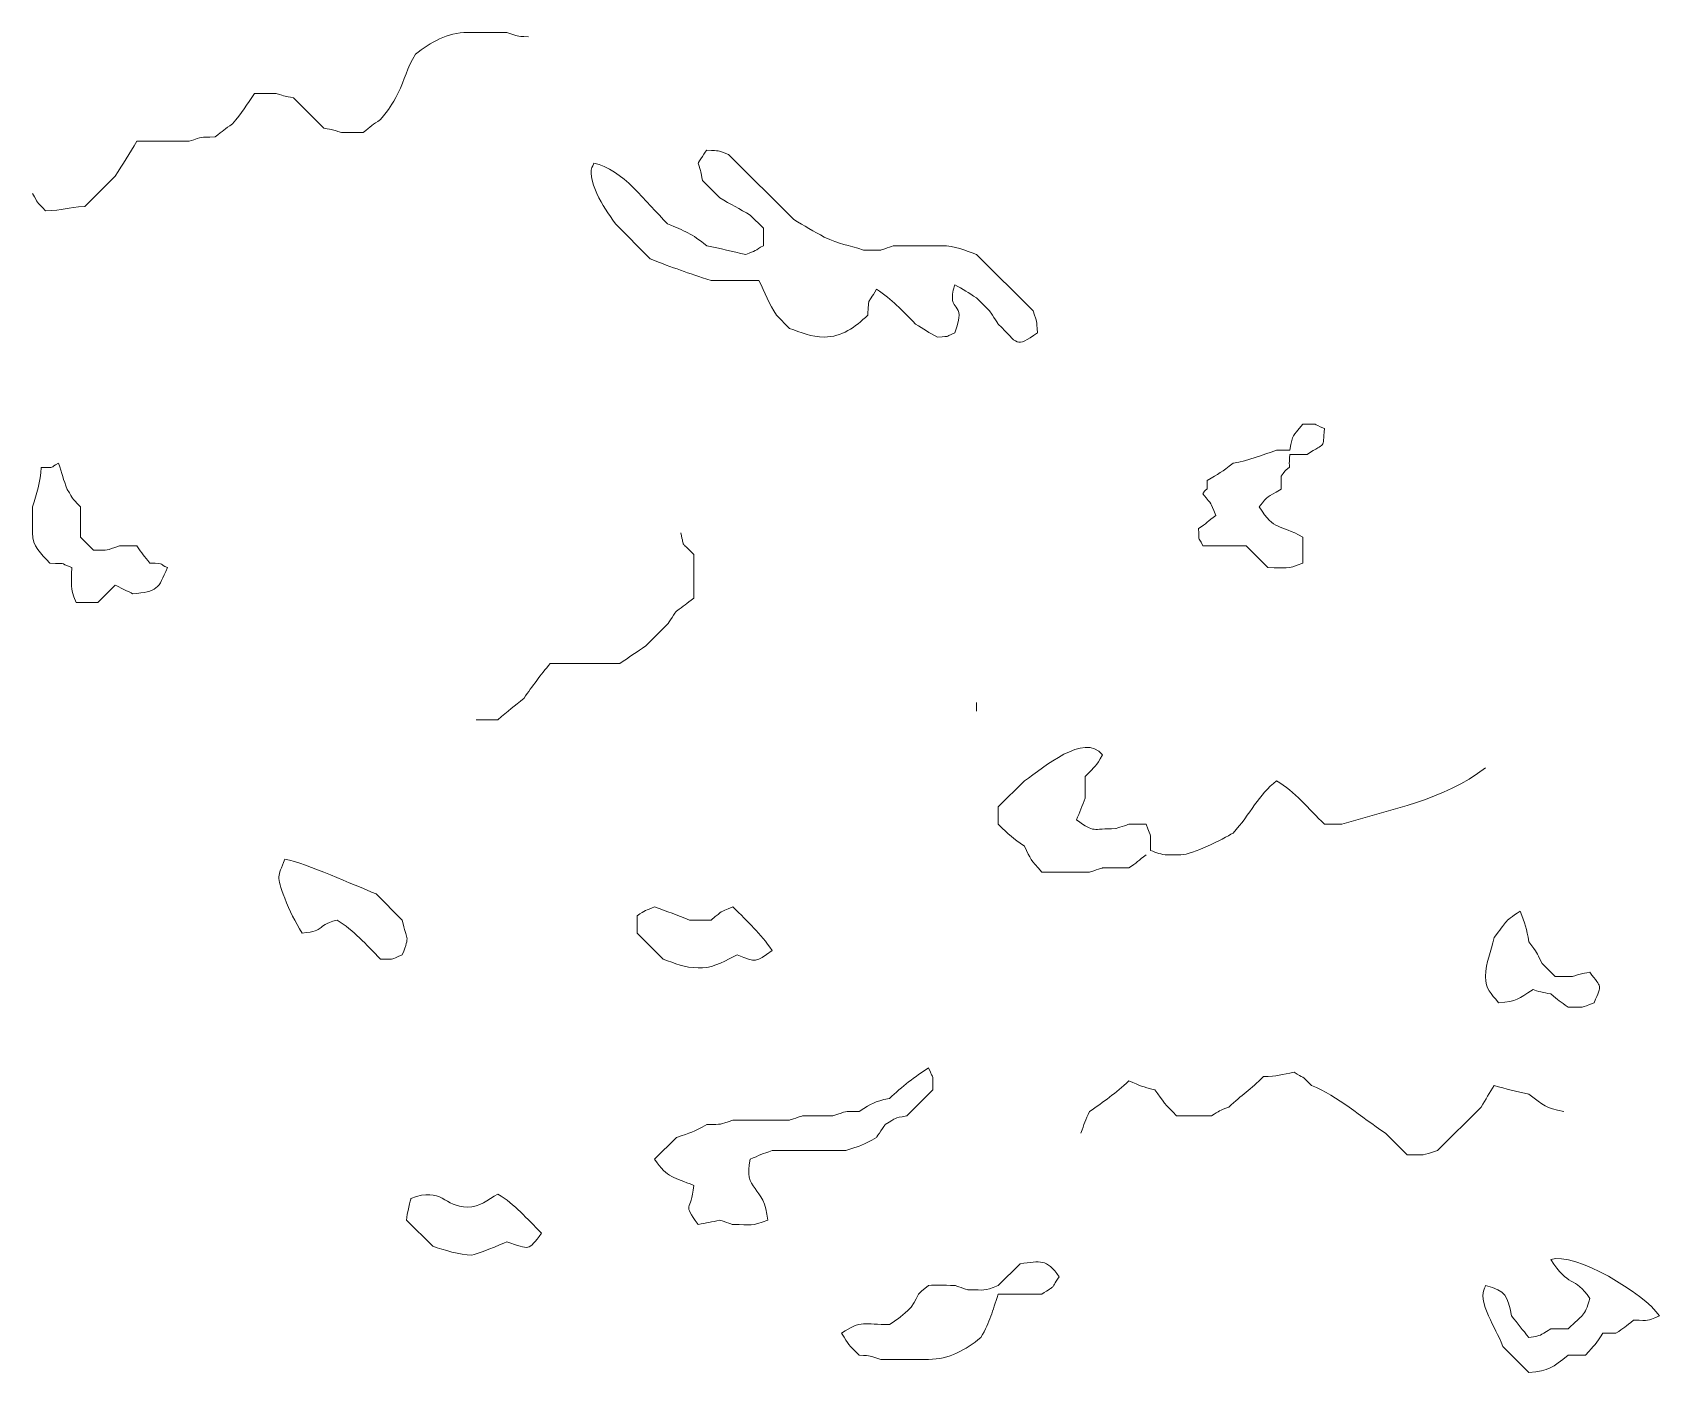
# Model space of a CAD drawing. Header units: millimetres. Extents: x -6423 to -1759, y 6 to 2012.
# Drawn here: x -5549.2 to -5401.3, y 892.3 to 1014.1 of the extents above; entities that cross this region are included whole.
import ezdxf

# ---------------------------------------------------------------- set-up
doc = ezdxf.new("R2010")
doc.units = ezdxf.units.MM
doc.header["$MEASUREMENT"] = 0
doc.layers.add('layer 1', color=7, linetype='Continuous')

msp = doc.modelspace()

# ---------------------------------------------------------------- linework, layer by layer
at = {"layer": 'layer 1', "color": 177, "lineweight": 9}
for points, knots in [([(-5504.1104, 1013.7047), (-5505.4119, 1013.8076), (-5504.8708, 1013.6968), (-5506.0877, 1014.1002), (-5506.0877, 1014.1002), (-5506.0877, 1014.1002), (-5507.2734, 1014.0994), (-5507.2734, 1014.0994), (-5507.2734, 1014.0994), (-5507.2734, 1014.0994), (-5509.6454, 1014.1002), (-5509.6454, 1014.1002), (-5509.6454, 1014.1002), (-5511.5103, 1014.0994), (-5512.9803, 1013.2349), (-5514.3891, 1012.1237), (-5514.3891, 1012.1237), (-5515.1756, 1010.76), (-5515.3315, 1009.94), (-5515.9698, 1008.5652), (-5515.9698, 1008.5652), (-5516.5657, 1007.4512), (-5516.7179, 1007.2218), (-5517.5508, 1006.194), (-5517.5508, 1006.194), (-5518.2988, 1005.7149), (-5518.4167, 1005.586), (-5519.1328, 1005.0083), (-5519.1328, 1005.0083), (-5519.1328, 1005.0083), (-5521.1091, 1005.0083), (-5521.1091, 1005.0083), (-5521.1091, 1005.0083), (-5522.081, 1005.3574), (-5521.7867, 1005.2295), (-5522.6906, 1005.4035), (-5522.6906, 1005.4035), (-5522.6906, 1005.4035), (-5525.4576, 1008.1705), (-5525.4576, 1008.1705), (-5525.4576, 1008.1705), (-5526.3068, 1008.3487), (-5526.1376, 1008.2673), (-5527.0391, 1008.5652), (-5527.0391, 1008.5652), (-5527.0391, 1008.5652), (-5529.0153, 1008.566), (-5529.0153, 1008.566), (-5529.0153, 1008.566), (-5529.6911, 1007.5329), (-5530.1818, 1006.7981), (-5530.992, 1005.798), (-5530.992, 1005.798), (-5531.7401, 1005.3202), (-5531.8569, 1005.1899), (-5532.5733, 1004.6125), (-5532.5733, 1004.6125), (-5534.1274, 1004.5788), (-5533.5489, 1004.67), (-5534.9445, 1004.2175), (-5534.9445, 1004.2175), (-5534.9445, 1004.2175), (-5539.689, 1004.2175), (-5539.689, 1004.2175), (-5539.689, 1004.2175), (-5540.35, 1003.113), (-5540.9504, 1002.1493), (-5541.6647, 1001.0542), (-5541.6647, 1001.0542), (-5541.6647, 1001.0542), (-5544.4327, 998.2878), (-5544.4327, 998.2878), (-5544.4327, 998.2878), (-5546.0897, 998.2517), (-5546.3336, 997.9281), (-5547.9897, 997.8925), (-5547.9897, 997.8925), (-5548.9173, 998.8188), (-5548.6251, 998.5586), (-5549.1762, 999.4738)], [0, 0, 0, 0, 0.04761905, 0.04761905, 0.04761905, 0.04761905, 0.0952381, 0.0952381, 0.0952381, 0.0952381, 0.14285714, 0.14285714, 0.14285714, 0.14285714, 0.19047619, 0.19047619, 0.19047619, 0.19047619, 0.23809524, 0.23809524, 0.23809524, 0.23809524, 0.28571429, 0.28571429, 0.28571429, 0.28571429, 0.33333333, 0.33333333, 0.33333333, 0.33333333, 0.38095238, 0.38095238, 0.38095238, 0.38095238, 0.42857143, 0.42857143, 0.42857143, 0.42857143, 0.47619048, 0.47619048, 0.47619048, 0.47619048, 0.52380952, 0.52380952, 0.52380952, 0.52380952, 0.57142857, 0.57142857, 0.57142857, 0.57142857, 0.61904762, 0.61904762, 0.61904762, 0.61904762, 0.66666667, 0.66666667, 0.66666667, 0.66666667, 0.71428571, 0.71428571, 0.71428571, 0.71428571, 0.76190476, 0.76190476, 0.76190476, 0.76190476, 0.80952381, 0.80952381, 0.80952381, 0.80952381, 0.85714286, 0.85714286, 0.85714286, 0.85714286, 0.9047619, 0.9047619, 0.9047619, 0.9047619, 1, 1, 1, 1]), ([(-5498.1809, 1002.2402), (-5495.5613, 1001.6878), (-5493.4424, 998.6891), (-5491.4602, 996.706), (-5491.4602, 996.706), (-5489.8787, 996.0722), (-5489.3125, 995.8422), (-5487.903, 994.7295), (-5487.903, 994.7295), (-5486.6529, 994.4933), (-5485.5948, 994.1742), (-5484.3452, 993.9385), (-5484.3452, 993.9385), (-5483.4883, 994.2473), (-5483.511, 994.2892), (-5482.7637, 994.7306), (-5482.7637, 994.7306), (-5482.7637, 994.7306), (-5482.7637, 996.311), (-5482.7637, 996.311), (-5482.7637, 996.311), (-5482.7637, 996.311), (-5483.9494, 997.4965), (-5483.9494, 997.4965), (-5483.9494, 997.4965), (-5484.9166, 998.0761), (-5485.7501, 998.499), (-5486.7167, 999.078), (-5486.7167, 999.078), (-5486.7167, 999.078), (-5488.2982, 1000.6598), (-5488.2982, 1000.6598), (-5488.2982, 1000.6598), (-5488.4759, 1001.5088), (-5488.3944, 1001.3398), (-5488.6932, 1002.2408), (-5488.6932, 1002.2408), (-5488.6681, 1002.2869), (-5487.9459, 1003.3593), (-5487.9022, 1003.4268), (-5487.9022, 1003.4268), (-5486.5453, 1003.3197), (-5487.1905, 1003.4413), (-5485.9262, 1003.0318), (-5485.9262, 1003.0318), (-5485.9262, 1003.0318), (-5479.9967, 997.1015), (-5479.9967, 997.1015), (-5479.9967, 997.1015), (-5479.0736, 996.5491), (-5478.1663, 996.0218), (-5477.2295, 995.52), (-5477.2295, 995.52), (-5475.8007, 994.8561), (-5475.1067, 994.7997), (-5473.6715, 994.3343), (-5473.6715, 994.3343), (-5473.6715, 994.3343), (-5472.09, 994.3343), (-5472.09, 994.3343), (-5472.09, 994.3343), (-5472.066, 994.3451), (-5470.9704, 994.7058), (-5470.9035, 994.7303), (-5470.9035, 994.7303), (-5470.9035, 994.7303), (-5468.5323, 994.7295), (-5468.5323, 994.7295), (-5468.5323, 994.7295), (-5468.5323, 994.7295), (-5466.5558, 994.7306), (-5466.5558, 994.7306), (-5466.5558, 994.7306), (-5465.3373, 994.7303), (-5464.449, 994.3042), (-5463.393, 993.939), (-5463.393, 993.939), (-5463.393, 993.939), (-5458.2543, 988.8001), (-5458.2543, 988.8001), (-5458.2543, 988.8001), (-5457.8696, 987.6396), (-5457.955, 988.0729), (-5457.8588, 986.8236), (-5457.8588, 986.8236), (-5459.8922, 985.3747), (-5459.5727, 985.8105), (-5461.4165, 987.6138), (-5461.4165, 987.6138), (-5461.4416, 987.6602), (-5462.1632, 988.7331), (-5462.2075, 988.8001), (-5462.2075, 988.8001), (-5462.2075, 988.8001), (-5463.393, 989.9861), (-5463.393, 989.9861), (-5463.393, 989.9861), (-5464.1073, 990.4641), (-5464.6325, 990.7771), (-5465.37, 991.1723), (-5465.37, 991.1723), (-5466.2383, 988.3832), (-5464.1469, 989.9731), (-5465.3692, 986.8228), (-5465.3692, 986.8228), (-5466.5125, 986.3318), (-5465.5132, 986.5412), (-5466.9515, 986.4283), (-5466.9515, 986.4283), (-5467.708, 986.8249), (-5468.2008, 987.1376), (-5468.9278, 987.6146), (-5468.9278, 987.6146), (-5470.2651, 988.9522), (-5470.9957, 989.7704), (-5472.4858, 990.7763), (-5472.4858, 990.7763), (-5473.3712, 989.2417), (-5473.1415, 990.1553), (-5473.276, 988.4048), (-5473.276, 988.4048), (-5474.4369, 987.333), (-5475.6287, 986.4283), (-5477.2295, 986.4281), (-5477.2295, 986.4281), (-5478.4479, 986.4283), (-5479.3354, 986.8534), (-5480.3917, 987.2186), (-5480.3917, 987.2186), (-5480.3917, 987.2186), (-5481.5772, 988.4043), (-5481.5772, 988.4043), (-5481.5772, 988.4043), (-5482.2084, 989.4582), (-5482.6509, 990.4752), (-5483.159, 991.5673), (-5483.159, 991.5673), (-5483.159, 991.5673), (-5487.5074, 991.567), (-5487.5074, 991.567), (-5487.5074, 991.567), (-5489.6751, 992.2703), (-5490.9209, 992.6935), (-5493.0419, 993.5441), (-5493.0419, 993.5441), (-5493.0419, 993.5441), (-5496.2044, 996.7071), (-5496.2044, 996.7071), (-5496.2044, 996.7071), (-5496.8362, 997.6729), (-5497.4036, 998.3901), (-5497.8969, 999.4733), (-5497.8969, 999.4733), (-5498.9105, 1001.7013), (-5498.1448, 1001.9531), (-5498.1809, 1002.2402)], [0, 0, 0, 0, 0.025, 0.025, 0.025, 0.025, 0.05, 0.05, 0.05, 0.05, 0.075, 0.075, 0.075, 0.075, 0.1, 0.1, 0.1, 0.1, 0.125, 0.125, 0.125, 0.125, 0.15, 0.15, 0.15, 0.15, 0.175, 0.175, 0.175, 0.175, 0.2, 0.2, 0.2, 0.2, 0.225, 0.225, 0.225, 0.225, 0.25, 0.25, 0.25, 0.25, 0.275, 0.275, 0.275, 0.275, 0.3, 0.3, 0.3, 0.3, 0.325, 0.325, 0.325, 0.325, 0.35, 0.35, 0.35, 0.35, 0.375, 0.375, 0.375, 0.375, 0.4, 0.4, 0.4, 0.4, 0.425, 0.425, 0.425, 0.425, 0.45, 0.45, 0.45, 0.45, 0.475, 0.475, 0.475, 0.475, 0.5, 0.5, 0.5, 0.5, 0.525, 0.525, 0.525, 0.525, 0.55, 0.55, 0.55, 0.55, 0.575, 0.575, 0.575, 0.575, 0.6, 0.6, 0.6, 0.6, 0.625, 0.625, 0.625, 0.625, 0.65, 0.65, 0.65, 0.65, 0.675, 0.675, 0.675, 0.675, 0.7, 0.7, 0.7, 0.7, 0.725, 0.725, 0.725, 0.725, 0.75, 0.75, 0.75, 0.75, 0.775, 0.775, 0.775, 0.775, 0.8, 0.8, 0.8, 0.8, 0.825, 0.825, 0.825, 0.825, 0.85, 0.85, 0.85, 0.85, 0.875, 0.875, 0.875, 0.875, 0.9, 0.9, 0.9, 0.9, 0.925, 0.925, 0.925, 0.925, 0.95, 0.95, 0.95, 0.95, 1, 1, 1, 1]), ([(-5434.9309, 976.1501), (-5434.5905, 977.7646), (-5434.7666, 977.2277), (-5433.7449, 978.5211), (-5433.7449, 978.5211), (-5432.1457, 978.4873), (-5433.0303, 978.6276), (-5431.7681, 978.1269), (-5431.7681, 978.1269), (-5431.9664, 976.1145), (-5431.5902, 976.9701), (-5433.3494, 975.7543), (-5433.3494, 975.7543), (-5433.3494, 975.7543), (-5434.9309, 975.7551), (-5434.9309, 975.7551), (-5434.9309, 975.7551), (-5435.0899, 973.7251), (-5434.5815, 975.3433), (-5435.7214, 973.7781), (-5435.7214, 973.7781), (-5435.7214, 973.7781), (-5435.7211, 972.5926), (-5435.7211, 972.5926), (-5435.7211, 972.5926), (-5437.088, 971.7737), (-5436.8162, 972.1481), (-5437.6979, 971.0106), (-5437.6979, 971.0106), (-5436.2769, 968.738), (-5435.8899, 969.4818), (-5433.7449, 968.2434), (-5433.7449, 968.2434), (-5433.7449, 968.2434), (-5433.7449, 965.8722), (-5433.7449, 965.8722), (-5433.7449, 965.8722), (-5435.2576, 965.2847), (-5435.1954, 965.4761), (-5436.9069, 965.4769), (-5436.9069, 965.4769), (-5436.9069, 965.4769), (-5438.8836, 967.4526), (-5438.8836, 967.4526), (-5438.8836, 967.4526), (-5438.8836, 967.4526), (-5442.8371, 967.4526), (-5442.8371, 967.4526), (-5442.8371, 967.4526), (-5443.3291, 968.5959), (-5443.1195, 967.5968), (-5443.2324, 969.0347), (-5443.2324, 969.0347), (-5442.497, 969.5056), (-5442.3512, 969.6672), (-5441.6511, 970.2209), (-5441.6511, 970.2209), (-5442.2241, 971.6176), (-5441.8876, 970.9945), (-5442.8371, 972.1971), (-5442.8371, 972.1971), (-5442.3266, 973.0161), (-5442.4413, 972.0571), (-5442.4411, 973.3829), (-5442.4411, 973.3829), (-5441.3914, 974.012), (-5441.0908, 974.1581), (-5440.0699, 974.9641), (-5440.0699, 974.9641), (-5438.6669, 975.2286), (-5437.4387, 975.6926), (-5436.1169, 976.1501), (-5436.1169, 976.1501), (-5436.1169, 976.1501), (-5434.9309, 976.1501), (-5434.9309, 976.1501)], [0, 0, 0, 0, 0.05, 0.05, 0.05, 0.05, 0.1, 0.1, 0.1, 0.1, 0.15, 0.15, 0.15, 0.15, 0.2, 0.2, 0.2, 0.2, 0.25, 0.25, 0.25, 0.25, 0.3, 0.3, 0.3, 0.3, 0.35, 0.35, 0.35, 0.35, 0.4, 0.4, 0.4, 0.4, 0.45, 0.45, 0.45, 0.45, 0.5, 0.5, 0.5, 0.5, 0.55, 0.55, 0.55, 0.55, 0.6, 0.6, 0.6, 0.6, 0.65, 0.65, 0.65, 0.65, 0.7, 0.7, 0.7, 0.7, 0.75, 0.75, 0.75, 0.75, 0.8, 0.8, 0.8, 0.8, 0.85, 0.85, 0.85, 0.85, 0.9, 0.9, 0.9, 0.9, 1, 1, 1, 1]), ([(-5548.3857, 974.5686), (-5546.9751, 974.5686), (-5547.7157, 974.5256), (-5546.8042, 974.9641), (-5546.8042, 974.9641), (-5546.4949, 974.0091), (-5546.3947, 973.5218), (-5546.0143, 972.5921), (-5546.0143, 972.5921), (-5545.4242, 971.5556), (-5545.721, 971.9796), (-5544.828, 971.0106), (-5544.828, 971.0106), (-5544.828, 971.0106), (-5544.8275, 968.2439), (-5544.8275, 968.2439), (-5544.8275, 968.2439), (-5544.8275, 968.2439), (-5543.642, 967.0576), (-5543.642, 967.0576), (-5543.642, 967.0576), (-5542.0879, 967.0909), (-5542.6661, 967.0002), (-5541.27, 967.4529), (-5541.27, 967.4529), (-5541.27, 967.4529), (-5539.6882, 967.4531), (-5539.6882, 967.4531), (-5539.6882, 967.4531), (-5539.2097, 966.7048), (-5539.0802, 966.5878), (-5538.5028, 965.8722), (-5538.5028, 965.8722), (-5536.9764, 965.8722), (-5537.7268, 965.796), (-5536.9212, 965.4769), (-5536.9212, 965.4769), (-5537.7423, 963.5355), (-5537.8122, 963.2792), (-5540.0843, 963.1054), (-5540.0843, 963.1054), (-5540.3363, 963.2481), (-5541.3915, 963.7514), (-5541.6652, 963.8951), (-5541.6652, 963.8951), (-5541.6652, 963.8951), (-5543.2467, 962.3136), (-5543.2467, 962.3136), (-5543.2467, 962.3136), (-5543.2467, 962.3136), (-5545.2232, 962.3142), (-5545.2232, 962.3142), (-5545.2232, 962.3142), (-5545.811, 963.8269), (-5545.6185, 963.7641), (-5545.6185, 965.4764), (-5545.6185, 965.4764), (-5546.8804, 965.9766), (-5545.9958, 965.8371), (-5547.595, 965.8722), (-5547.595, 965.8722), (-5548.4424, 966.7895), (-5549.1762, 967.3717), (-5549.1759, 968.6386), (-5549.1759, 968.6386), (-5549.1759, 968.6386), (-5549.1762, 969.8249), (-5549.1762, 969.8249), (-5549.1762, 969.8249), (-5549.1762, 969.8249), (-5549.1762, 971.0106), (-5549.1762, 971.0106), (-5549.1762, 971.0106), (-5548.796, 972.1845), (-5548.4857, 973.2658), (-5548.3857, 974.5686)], [0, 0, 0, 0, 0.05, 0.05, 0.05, 0.05, 0.1, 0.1, 0.1, 0.1, 0.15, 0.15, 0.15, 0.15, 0.2, 0.2, 0.2, 0.2, 0.25, 0.25, 0.25, 0.25, 0.3, 0.3, 0.3, 0.3, 0.35, 0.35, 0.35, 0.35, 0.4, 0.4, 0.4, 0.4, 0.45, 0.45, 0.45, 0.45, 0.5, 0.5, 0.5, 0.5, 0.55, 0.55, 0.55, 0.55, 0.6, 0.6, 0.6, 0.6, 0.65, 0.65, 0.65, 0.65, 0.7, 0.7, 0.7, 0.7, 0.75, 0.75, 0.75, 0.75, 0.8, 0.8, 0.8, 0.8, 0.85, 0.85, 0.85, 0.85, 0.9, 0.9, 0.9, 0.9, 1, 1, 1, 1]), ([(-5490.2747, 968.6386), (-5489.8536, 967.089), (-5490.4068, 968.0931), (-5489.0884, 966.6629), (-5489.0884, 966.6629), (-5489.0884, 966.6629), (-5489.0887, 962.7094), (-5489.0887, 962.7094), (-5489.0887, 962.7094), (-5489.7993, 962.1475), (-5489.9475, 962.007), (-5490.6702, 961.5234), (-5490.6702, 961.5234), (-5490.6955, 961.4765), (-5491.4177, 960.4049), (-5491.4604, 960.3372), (-5491.4604, 960.3372), (-5491.4604, 960.3372), (-5493.4372, 958.3615), (-5493.4372, 958.3615), (-5493.4372, 958.3615), (-5494.2385, 957.8373), (-5495.0081, 957.3033), (-5495.8089, 956.7794), (-5495.8089, 956.7794), (-5495.8089, 956.7794), (-5502.1336, 956.7794), (-5502.1336, 956.7794), (-5502.1336, 956.7794), (-5502.9927, 955.72), (-5503.7623, 954.7172), (-5504.5061, 953.6175), (-5504.5061, 953.6175), (-5505.4322, 952.866), (-5505.9577, 952.4905), (-5506.8781, 951.6404), (-5506.8781, 951.6404), (-5506.8781, 951.6404), (-5508.8544, 951.6404), (-5508.8544, 951.6404)], [0, 0, 0, 0, 0.09090909, 0.09090909, 0.09090909, 0.09090909, 0.18181818, 0.18181818, 0.18181818, 0.18181818, 0.27272727, 0.27272727, 0.27272727, 0.27272727, 0.36363636, 0.36363636, 0.36363636, 0.36363636, 0.45454545, 0.45454545, 0.45454545, 0.45454545, 0.54545455, 0.54545455, 0.54545455, 0.54545455, 0.63636364, 0.63636364, 0.63636364, 0.63636364, 0.72727273, 0.72727273, 0.72727273, 0.72727273, 0.81818182, 0.81818182, 0.81818182, 0.81818182, 1, 1, 1, 1]), ([(-5447.9764, 939.3857), (-5448.6759, 938.8326), (-5448.8219, 938.6709), (-5449.5571, 938.2003), (-5449.5571, 938.2003), (-5449.5571, 938.2003), (-5451.9291, 938.1997), (-5451.9291, 938.1997), (-5451.9291, 938.1997), (-5451.9528, 938.1884), (-5453.0491, 937.8288), (-5453.1151, 937.8042), (-5453.1151, 937.8042), (-5453.1151, 937.8042), (-5457.4633, 937.805), (-5457.4633, 937.805), (-5457.4633, 937.805), (-5458.5, 938.9541), (-5458.4418, 938.9385), (-5459.0448, 940.1762), (-5459.0448, 940.1762), (-5460.1556, 940.9272), (-5460.3769, 941.136), (-5461.4165, 942.153), (-5461.4165, 942.153), (-5461.4165, 942.153), (-5461.4165, 943.7345), (-5461.4165, 943.7345), (-5461.4165, 943.7345), (-5461.4165, 943.7345), (-5459.0448, 946.1054), (-5459.0448, 946.1054), (-5459.0448, 946.1054), (-5457.1946, 947.3157), (-5453.6843, 950.5219), (-5451.9285, 948.4777), (-5451.9285, 948.4777), (-5452.6056, 947.3558), (-5452.5136, 947.5198), (-5453.5106, 946.5017), (-5453.5106, 946.5017), (-5453.5106, 946.5017), (-5453.5106, 944.525), (-5453.5106, 944.525), (-5453.5106, 944.525), (-5453.7761, 943.8766), (-5454.04, 943.1995), (-5454.3008, 942.549), (-5454.3008, 942.549), (-5452.607, 941.3411), (-5452.9416, 941.758), (-5450.7431, 941.758), (-5450.7431, 941.758), (-5450.7193, 941.7693), (-5449.6235, 942.129), (-5449.5571, 942.153), (-5449.5571, 942.153), (-5449.5571, 942.153), (-5447.9764, 942.1527), (-5447.9764, 942.1527), (-5447.9764, 942.1527), (-5447.4511, 940.8006), (-5447.5808, 941.406), (-5447.5808, 939.781), (-5447.5808, 939.781), (-5447.0037, 939.5735), (-5446.6788, 939.3863), (-5445.9993, 939.3863), (-5445.9993, 939.3863), (-5445.9993, 939.3863), (-5444.8133, 939.3857), (-5444.8133, 939.3857), (-5444.8133, 939.3857), (-5443.7782, 939.3863), (-5441.012, 940.798), (-5440.0699, 941.362), (-5440.0699, 941.362), (-5438.4855, 943.079), (-5437.7701, 944.8583), (-5436.1169, 946.1062), (-5436.1169, 946.1062), (-5434.4898, 945.1106), (-5433.2088, 943.5929), (-5431.7681, 942.153), (-5431.7681, 942.153), (-5431.7681, 942.153), (-5430.1872, 942.1527), (-5430.1872, 942.1527), (-5430.1872, 942.1527), (-5425.7306, 943.5976), (-5420.9444, 944.2906), (-5417.142, 947.292)], [0, 0, 0, 0, 0.04166667, 0.04166667, 0.04166667, 0.04166667, 0.08333333, 0.08333333, 0.08333333, 0.08333333, 0.125, 0.125, 0.125, 0.125, 0.16666667, 0.16666667, 0.16666667, 0.16666667, 0.20833333, 0.20833333, 0.20833333, 0.20833333, 0.25, 0.25, 0.25, 0.25, 0.29166667, 0.29166667, 0.29166667, 0.29166667, 0.33333333, 0.33333333, 0.33333333, 0.33333333, 0.375, 0.375, 0.375, 0.375, 0.41666667, 0.41666667, 0.41666667, 0.41666667, 0.45833333, 0.45833333, 0.45833333, 0.45833333, 0.5, 0.5, 0.5, 0.5, 0.54166667, 0.54166667, 0.54166667, 0.54166667, 0.58333333, 0.58333333, 0.58333333, 0.58333333, 0.625, 0.625, 0.625, 0.625, 0.66666667, 0.66666667, 0.66666667, 0.66666667, 0.70833333, 0.70833333, 0.70833333, 0.70833333, 0.75, 0.75, 0.75, 0.75, 0.79166667, 0.79166667, 0.79166667, 0.79166667, 0.83333333, 0.83333333, 0.83333333, 0.83333333, 0.875, 0.875, 0.875, 0.875, 0.91666667, 0.91666667, 0.91666667, 0.91666667, 1, 1, 1, 1]), ([(-5526.2486, 938.9905), (-5524.1724, 938.5533), (-5520.0647, 936.6776), (-5517.9466, 935.8277), (-5517.9466, 935.8277), (-5517.9466, 935.8277), (-5515.5748, 933.4563), (-5515.5748, 933.4563), (-5515.5748, 933.4563), (-5515.2041, 931.4974), (-5514.8297, 932.2125), (-5515.5748, 930.2935), (-5515.5748, 930.2935), (-5516.837, 929.7923), (-5515.9522, 929.9326), (-5517.5513, 929.8985), (-5517.5513, 929.8985), (-5518.924, 931.271), (-5519.9413, 932.4997), (-5521.5048, 933.4565), (-5521.5048, 933.4565), (-5523.7028, 932.8245), (-5522.3209, 932.501), (-5524.6671, 932.2708), (-5524.6671, 932.2708), (-5525.3033, 933.3323), (-5525.8465, 934.2668), (-5526.2633, 935.433), (-5526.2633, 935.433), (-5527.0343, 937.5891), (-5526.9064, 937.2753), (-5526.2486, 938.9905)], [0, 0, 0, 0, 0.11111111, 0.11111111, 0.11111111, 0.11111111, 0.22222222, 0.22222222, 0.22222222, 0.22222222, 0.33333333, 0.33333333, 0.33333333, 0.33333333, 0.44444444, 0.44444444, 0.44444444, 0.44444444, 0.55555556, 0.55555556, 0.55555556, 0.55555556, 0.66666667, 0.66666667, 0.66666667, 0.66666667, 0.77777778, 0.77777778, 0.77777778, 0.77777778, 1, 1, 1, 1]), ([(-5494.2274, 933.851), (-5493.4786, 934.3306), (-5493.4707, 934.3259), (-5492.6467, 934.642), (-5492.6467, 934.642), (-5491.5192, 934.2518), (-5490.5866, 933.8985), (-5489.4837, 933.4563), (-5489.4837, 933.4563), (-5489.4837, 933.4563), (-5487.5074, 933.4565), (-5487.5074, 933.4565), (-5487.5074, 933.4565), (-5486.2922, 934.4366), (-5486.9168, 934.0559), (-5485.531, 934.6423), (-5485.531, 934.6423), (-5484.0995, 933.2105), (-5483.0516, 932.2856), (-5481.9732, 930.6882), (-5481.9732, 930.6882), (-5483.5263, 929.5821), (-5483.3462, 929.5985), (-5485.1354, 930.2935), (-5485.1354, 930.2935), (-5486.0591, 929.8643), (-5487.2374, 929.1078), (-5488.2982, 929.1078), (-5488.2982, 929.1078), (-5488.2982, 929.1078), (-5488.6932, 929.1078), (-5488.6932, 929.1078), (-5488.6932, 929.1078), (-5489.9119, 929.1078), (-5490.8004, 929.5331), (-5491.8557, 929.8985), (-5491.8557, 929.8985), (-5491.8557, 929.8985), (-5494.2282, 932.27), (-5494.2282, 932.27), (-5494.2282, 932.27), (-5494.2282, 932.27), (-5494.2274, 933.851), (-5494.2274, 933.851)], [0, 0, 0, 0, 0.08333333, 0.08333333, 0.08333333, 0.08333333, 0.16666667, 0.16666667, 0.16666667, 0.16666667, 0.25, 0.25, 0.25, 0.25, 0.33333333, 0.33333333, 0.33333333, 0.33333333, 0.41666667, 0.41666667, 0.41666667, 0.41666667, 0.5, 0.5, 0.5, 0.5, 0.58333333, 0.58333333, 0.58333333, 0.58333333, 0.66666667, 0.66666667, 0.66666667, 0.66666667, 0.75, 0.75, 0.75, 0.75, 0.83333333, 0.83333333, 0.83333333, 0.83333333, 1, 1, 1, 1]), ([(-5416.3509, 931.8748), (-5415.1818, 933.3165), (-5415.5831, 933.243), (-5413.979, 934.247), (-5413.979, 934.247), (-5413.5444, 933.1863), (-5413.4081, 932.6436), (-5413.1885, 931.4798), (-5413.1885, 931.4798), (-5412.3603, 930.342), (-5412.5865, 930.7022), (-5412.0025, 929.5028), (-5412.0025, 929.5028), (-5412.0025, 929.5028), (-5410.8167, 928.3173), (-5410.8167, 928.3173), (-5410.8167, 928.3173), (-5410.8167, 928.3173), (-5409.2352, 928.3168), (-5409.2352, 928.3168), (-5409.2352, 928.3168), (-5408.2636, 928.6661), (-5408.5571, 928.5377), (-5407.6542, 928.7128), (-5407.6542, 928.7128), (-5406.5568, 927.173), (-5406.5658, 927.7304), (-5407.259, 925.9456), (-5407.259, 925.9456), (-5408.6114, 925.4201), (-5408.0047, 925.5498), (-5409.6305, 925.5495), (-5409.6305, 925.5495), (-5410.3785, 926.0281), (-5410.4958, 926.1583), (-5411.212, 926.7358), (-5411.212, 926.7358), (-5412.0599, 926.9138), (-5411.892, 926.8326), (-5412.7932, 927.1302), (-5412.7932, 927.1302), (-5414.2558, 926.2551), (-5414.1754, 926.0824), (-5415.9557, 925.9448), (-5415.9557, 925.9448), (-5416.6449, 926.8186), (-5417.142, 927.1432), (-5417.142, 928.3173), (-5417.142, 928.3173), (-5417.142, 929.7337), (-5416.6194, 930.4552), (-5416.3509, 931.8748)], [0, 0, 0, 0, 0.07142857, 0.07142857, 0.07142857, 0.07142857, 0.14285714, 0.14285714, 0.14285714, 0.14285714, 0.21428571, 0.21428571, 0.21428571, 0.21428571, 0.28571429, 0.28571429, 0.28571429, 0.28571429, 0.35714286, 0.35714286, 0.35714286, 0.35714286, 0.42857143, 0.42857143, 0.42857143, 0.42857143, 0.5, 0.5, 0.5, 0.5, 0.57142857, 0.57142857, 0.57142857, 0.57142857, 0.64285714, 0.64285714, 0.64285714, 0.64285714, 0.71428571, 0.71428571, 0.71428571, 0.71428571, 0.78571429, 0.78571429, 0.78571429, 0.78571429, 0.85714286, 0.85714286, 0.85714286, 0.85714286, 1, 1, 1, 1]), ([(-5492.6467, 911.7131), (-5492.6467, 911.7131), (-5490.6697, 913.6906), (-5490.6697, 913.6906), (-5490.6697, 913.6906), (-5489.3331, 914.1525), (-5489.1728, 914.1428), (-5487.9022, 914.8761), (-5487.9022, 914.8761), (-5486.3483, 914.9101), (-5486.9271, 914.8186), (-5485.531, 915.2718), (-5485.531, 915.2718), (-5485.531, 915.2718), (-5480.392, 915.2716), (-5480.392, 915.2716), (-5480.392, 915.2716), (-5480.368, 915.2821), (-5479.2722, 915.6434), (-5479.2057, 915.6673), (-5479.2057, 915.6673), (-5479.2057, 915.6673), (-5476.4387, 915.6673), (-5476.4387, 915.6673), (-5476.4387, 915.6673), (-5475.0429, 916.1201), (-5475.6214, 916.0288), (-5474.0667, 916.0626), (-5474.0667, 916.0626), (-5472.7747, 916.8359), (-5472.8132, 916.9293), (-5471.2995, 917.2483), (-5471.2995, 917.2483), (-5470.1652, 918.2946), (-5468.9842, 919.2551), (-5467.7412, 920.0156), (-5467.7412, 920.0156), (-5467.2408, 918.7536), (-5467.3805, 919.6375), (-5467.3465, 918.0393), (-5467.3465, 918.0393), (-5467.3465, 918.0393), (-5469.718, 915.6668), (-5469.718, 915.6668), (-5469.718, 915.6668), (-5471.0532, 915.4087), (-5470.5132, 915.5579), (-5471.6953, 914.8763), (-5471.6953, 914.8763), (-5471.7201, 914.8299), (-5472.4425, 913.7578), (-5472.4858, 913.6901), (-5472.4858, 913.6901), (-5473.7556, 912.9571), (-5473.9159, 912.9673), (-5475.253, 912.5046), (-5475.253, 912.5046), (-5475.253, 912.5046), (-5481.9732, 912.5046), (-5481.9732, 912.5046), (-5481.9732, 912.5046), (-5482.8054, 912.2277), (-5483.1703, 912.0761), (-5483.9494, 911.7138), (-5483.9494, 911.7138), (-5484.6666, 908.8163), (-5482.6155, 909.3964), (-5482.3687, 906.1799), (-5482.3687, 906.1799), (-5483.8817, 905.5916), (-5483.8195, 905.7841), (-5485.531, 905.7838), (-5485.531, 905.7838), (-5485.5547, 905.7954), (-5486.6505, 906.1562), (-5486.7167, 906.1799), (-5486.7167, 906.1799), (-5487.5064, 906.027), (-5487.9037, 905.9328), (-5488.6932, 905.7838), (-5488.6932, 905.7838), (-5490.1877, 907.8822), (-5489.2835, 906.8087), (-5489.0887, 909.3418), (-5489.0887, 909.3418), (-5490.8872, 910.0783), (-5491.4367, 909.9631), (-5492.6467, 911.7131)], [0, 0, 0, 0, 0.04347826, 0.04347826, 0.04347826, 0.04347826, 0.08695652, 0.08695652, 0.08695652, 0.08695652, 0.13043478, 0.13043478, 0.13043478, 0.13043478, 0.17391304, 0.17391304, 0.17391304, 0.17391304, 0.2173913, 0.2173913, 0.2173913, 0.2173913, 0.26086957, 0.26086957, 0.26086957, 0.26086957, 0.30434783, 0.30434783, 0.30434783, 0.30434783, 0.34782609, 0.34782609, 0.34782609, 0.34782609, 0.39130435, 0.39130435, 0.39130435, 0.39130435, 0.43478261, 0.43478261, 0.43478261, 0.43478261, 0.47826087, 0.47826087, 0.47826087, 0.47826087, 0.52173913, 0.52173913, 0.52173913, 0.52173913, 0.56521739, 0.56521739, 0.56521739, 0.56521739, 0.60869565, 0.60869565, 0.60869565, 0.60869565, 0.65217391, 0.65217391, 0.65217391, 0.65217391, 0.69565217, 0.69565217, 0.69565217, 0.69565217, 0.73913043, 0.73913043, 0.73913043, 0.73913043, 0.7826087, 0.7826087, 0.7826087, 0.7826087, 0.82608696, 0.82608696, 0.82608696, 0.82608696, 0.86956522, 0.86956522, 0.86956522, 0.86956522, 0.91304348, 0.91304348, 0.91304348, 0.91304348, 1, 1, 1, 1]), ([(-5410.0262, 916.0618), (-5411.7435, 916.4241), (-5411.7976, 916.5464), (-5413.1885, 917.6433), (-5413.1885, 917.6433), (-5414.3167, 917.8571), (-5415.2839, 918.0879), (-5416.3509, 918.4338), (-5416.3509, 918.4338), (-5416.7554, 917.7477), (-5417.1275, 917.1413), (-5417.5367, 916.4573), (-5417.5367, 916.4573), (-5417.5367, 916.4573), (-5421.4907, 912.5041), (-5421.4907, 912.5041), (-5421.4907, 912.5041), (-5422.9552, 912.0297), (-5422.6206, 912.1091), (-5424.2572, 912.1091), (-5424.2572, 912.1091), (-5424.2572, 912.1091), (-5426.2339, 914.0861), (-5426.2339, 914.0861), (-5426.2339, 914.0861), (-5428.4504, 915.584), (-5430.5392, 917.4131), (-5432.9541, 918.4341), (-5432.9541, 918.4341), (-5433.8804, 919.3606), (-5433.621, 919.0685), (-5434.5356, 919.6195), (-5434.5356, 919.6195), (-5435.6491, 919.4102), (-5436.0705, 919.2517), (-5437.3029, 919.2251), (-5437.3029, 919.2251), (-5438.4889, 918.0636), (-5439.2952, 917.5373), (-5440.4646, 916.4578), (-5440.4646, 916.4578), (-5441.3218, 916.1493), (-5441.2986, 916.1074), (-5442.0466, 915.6673), (-5442.0466, 915.6673), (-5442.0466, 915.6673), (-5445.2088, 915.6673), (-5445.2088, 915.6673), (-5445.2088, 915.6673), (-5446.2261, 916.7067), (-5446.4349, 916.9285), (-5447.1848, 918.0388), (-5447.1848, 918.0388), (-5448.3661, 918.2883), (-5448.4773, 918.3966), (-5449.5571, 918.8296), (-5449.5571, 918.8296), (-5450.7307, 917.7456), (-5451.8581, 916.9116), (-5453.1151, 916.0626), (-5453.1151, 916.0626), (-5453.4963, 915.26), (-5453.6131, 914.9317), (-5453.9058, 914.0853)], [0, 0, 0, 0, 0.05882353, 0.05882353, 0.05882353, 0.05882353, 0.11764706, 0.11764706, 0.11764706, 0.11764706, 0.17647059, 0.17647059, 0.17647059, 0.17647059, 0.23529412, 0.23529412, 0.23529412, 0.23529412, 0.29411765, 0.29411765, 0.29411765, 0.29411765, 0.35294118, 0.35294118, 0.35294118, 0.35294118, 0.41176471, 0.41176471, 0.41176471, 0.41176471, 0.47058824, 0.47058824, 0.47058824, 0.47058824, 0.52941176, 0.52941176, 0.52941176, 0.52941176, 0.58823529, 0.58823529, 0.58823529, 0.58823529, 0.64705882, 0.64705882, 0.64705882, 0.64705882, 0.70588235, 0.70588235, 0.70588235, 0.70588235, 0.76470588, 0.76470588, 0.76470588, 0.76470588, 0.82352941, 0.82352941, 0.82352941, 0.82352941, 0.88235294, 0.88235294, 0.88235294, 0.88235294, 1, 1, 1, 1]), ([(-5514.7841, 908.1558), (-5511.9362, 909.262), (-5511.7972, 907.3654), (-5509.6454, 907.3656), (-5509.6454, 907.3656), (-5508.5137, 907.3654), (-5507.864, 908.0232), (-5506.8781, 908.5511), (-5506.8781, 908.5511), (-5505.3143, 907.595), (-5504.2973, 906.3655), (-5502.9244, 904.9934), (-5502.9244, 904.9934), (-5504.1563, 903.3509), (-5503.964, 903.5147), (-5506.0877, 904.2031), (-5506.0877, 904.2031), (-5506.5654, 904.0109), (-5508.8921, 903.0166), (-5509.2499, 903.0169), (-5509.2499, 903.0169), (-5510.3639, 903.0166), (-5511.8004, 903.4807), (-5512.8076, 903.8079), (-5512.8076, 903.8079), (-5512.8076, 903.8079), (-5515.1788, 906.1796), (-5515.1788, 906.1796), (-5515.1788, 906.1796), (-5515.1788, 906.7573), (-5514.7841, 908.1258), (-5514.7841, 908.1558)], [0, 0, 0, 0, 0.11111111, 0.11111111, 0.11111111, 0.11111111, 0.22222222, 0.22222222, 0.22222222, 0.22222222, 0.33333333, 0.33333333, 0.33333333, 0.33333333, 0.44444444, 0.44444444, 0.44444444, 0.44444444, 0.55555556, 0.55555556, 0.55555556, 0.55555556, 0.66666667, 0.66666667, 0.66666667, 0.66666667, 0.77777778, 0.77777778, 0.77777778, 0.77777778, 1, 1, 1, 1]), ([(-5461.4168, 900.2499), (-5461.4168, 900.2499), (-5459.44, 902.2261), (-5459.44, 902.2261), (-5459.44, 902.2261), (-5457.5635, 902.4373), (-5457.0319, 902.7337), (-5455.8823, 901.0401), (-5455.8823, 901.0401), (-5456.7611, 899.7136), (-5456.0972, 900.3733), (-5457.4638, 899.4597), (-5457.4638, 899.4597), (-5457.4638, 899.4597), (-5461.4165, 899.4591), (-5461.4165, 899.4591), (-5461.4165, 899.4591), (-5461.9694, 897.8605), (-5462.1226, 897.0225), (-5462.998, 895.5059), (-5462.998, 895.5059), (-5464.406, 894.3945), (-5465.8765, 893.5297), (-5467.7423, 893.5291), (-5467.7423, 893.5291), (-5467.7423, 893.5291), (-5470.9043, 893.5291), (-5470.9043, 893.5291), (-5470.9043, 893.5291), (-5470.9043, 893.5291), (-5472.09, 893.5291), (-5472.09, 893.5291), (-5472.09, 893.5291), (-5473.2504, 893.9141), (-5472.8172, 893.8276), (-5474.0667, 893.9244), (-5474.0667, 893.9244), (-5475.0711, 894.9287), (-5474.9804, 894.8098), (-5475.648, 895.9011), (-5475.648, 895.9011), (-5473.9056, 897.1422), (-5473.5436, 896.6924), (-5471.2995, 896.6914), (-5471.2995, 896.6914), (-5470.336, 897.3355), (-5470.249, 897.4188), (-5469.3225, 898.2731), (-5469.3225, 898.2731), (-5468.5043, 899.6398), (-5468.8787, 899.3676), (-5467.7418, 900.2496), (-5467.7418, 900.2496), (-5466.9856, 900.2981), (-5466.4885, 900.2741), (-5465.37, 900.2499), (-5465.37, 900.2499), (-5465.3463, 900.2391), (-5464.2502, 899.8773), (-5464.1838, 899.8546), (-5464.1838, 899.8546), (-5462.5137, 899.8544), (-5462.8678, 899.6869), (-5461.4168, 900.2499)], [0, 0, 0, 0, 0.05882353, 0.05882353, 0.05882353, 0.05882353, 0.11764706, 0.11764706, 0.11764706, 0.11764706, 0.17647059, 0.17647059, 0.17647059, 0.17647059, 0.23529412, 0.23529412, 0.23529412, 0.23529412, 0.29411765, 0.29411765, 0.29411765, 0.29411765, 0.35294118, 0.35294118, 0.35294118, 0.35294118, 0.41176471, 0.41176471, 0.41176471, 0.41176471, 0.47058824, 0.47058824, 0.47058824, 0.47058824, 0.52941176, 0.52941176, 0.52941176, 0.52941176, 0.58823529, 0.58823529, 0.58823529, 0.58823529, 0.64705882, 0.64705882, 0.64705882, 0.64705882, 0.70588235, 0.70588235, 0.70588235, 0.70588235, 0.76470588, 0.76470588, 0.76470588, 0.76470588, 0.82352941, 0.82352941, 0.82352941, 0.82352941, 0.88235294, 0.88235294, 0.88235294, 0.88235294, 1, 1, 1, 1]), ([(-5417.142, 900.2499), (-5415.2398, 899.7025), (-5415.1686, 899.3761), (-5414.77, 897.4824), (-5414.77, 897.4824), (-5414.1788, 896.7507), (-5413.7807, 896.2371), (-5413.1885, 895.5064), (-5413.1885, 895.5064), (-5411.853, 895.764), (-5412.3932, 895.6148), (-5411.2117, 896.2969), (-5411.2117, 896.2969), (-5411.2117, 896.2969), (-5409.6302, 896.2969), (-5409.6302, 896.2969), (-5409.6302, 896.2969), (-5408.2417, 897.6851), (-5408.155, 897.3202), (-5407.6542, 899.0642), (-5407.6542, 899.0642), (-5409.0427, 901.1593), (-5409.6197, 900.0184), (-5411.212, 902.6216), (-5411.212, 902.6216), (-5409.0238, 903.3035), (-5402.7267, 899.5517), (-5401.329, 897.4826), (-5401.329, 897.4826), (-5402.6811, 896.9577), (-5402.0757, 897.0866), (-5403.701, 897.0874), (-5403.701, 897.0874), (-5404.4113, 896.5253), (-5404.559, 896.3842), (-5405.2817, 895.9011), (-5405.2817, 895.9011), (-5405.2817, 895.9011), (-5406.468, 895.9011), (-5406.468, 895.9011), (-5406.468, 895.9011), (-5407.1119, 894.9377), (-5407.1944, 894.8504), (-5408.0487, 893.9244), (-5408.0487, 893.9244), (-5408.0487, 893.9244), (-5409.6305, 893.9249), (-5409.6305, 893.9249), (-5409.6305, 893.9249), (-5411.0883, 892.7745), (-5411.3021, 892.4887), (-5413.1885, 892.3437), (-5413.1885, 892.3437), (-5413.1885, 892.3437), (-5415.5605, 894.7154), (-5415.5605, 894.7154), (-5415.5605, 894.7154), (-5415.9802, 895.7627), (-5416.3981, 896.4543), (-5416.854, 897.4826), (-5416.854, 897.4826), (-5417.8597, 899.7492), (-5417.1011, 899.9295), (-5417.142, 900.2499)], [0, 0, 0, 0, 0.05882353, 0.05882353, 0.05882353, 0.05882353, 0.11764706, 0.11764706, 0.11764706, 0.11764706, 0.17647059, 0.17647059, 0.17647059, 0.17647059, 0.23529412, 0.23529412, 0.23529412, 0.23529412, 0.29411765, 0.29411765, 0.29411765, 0.29411765, 0.35294118, 0.35294118, 0.35294118, 0.35294118, 0.41176471, 0.41176471, 0.41176471, 0.41176471, 0.47058824, 0.47058824, 0.47058824, 0.47058824, 0.52941176, 0.52941176, 0.52941176, 0.52941176, 0.58823529, 0.58823529, 0.58823529, 0.58823529, 0.64705882, 0.64705882, 0.64705882, 0.64705882, 0.70588235, 0.70588235, 0.70588235, 0.70588235, 0.76470588, 0.76470588, 0.76470588, 0.76470588, 0.82352941, 0.82352941, 0.82352941, 0.82352941, 0.88235294, 0.88235294, 0.88235294, 0.88235294, 1, 1, 1, 1])]:
    msp.add_open_spline(points, degree=3, knots=knots, dxfattribs=at)
msp.add_open_spline([(-5463.3935, 952.4317), (-5463.3935, 952.4317), (-5463.393, 953.2222), (-5463.393, 953.2222)], degree=3, dxfattribs=at)

doc.saveas('drawing.dxf')
